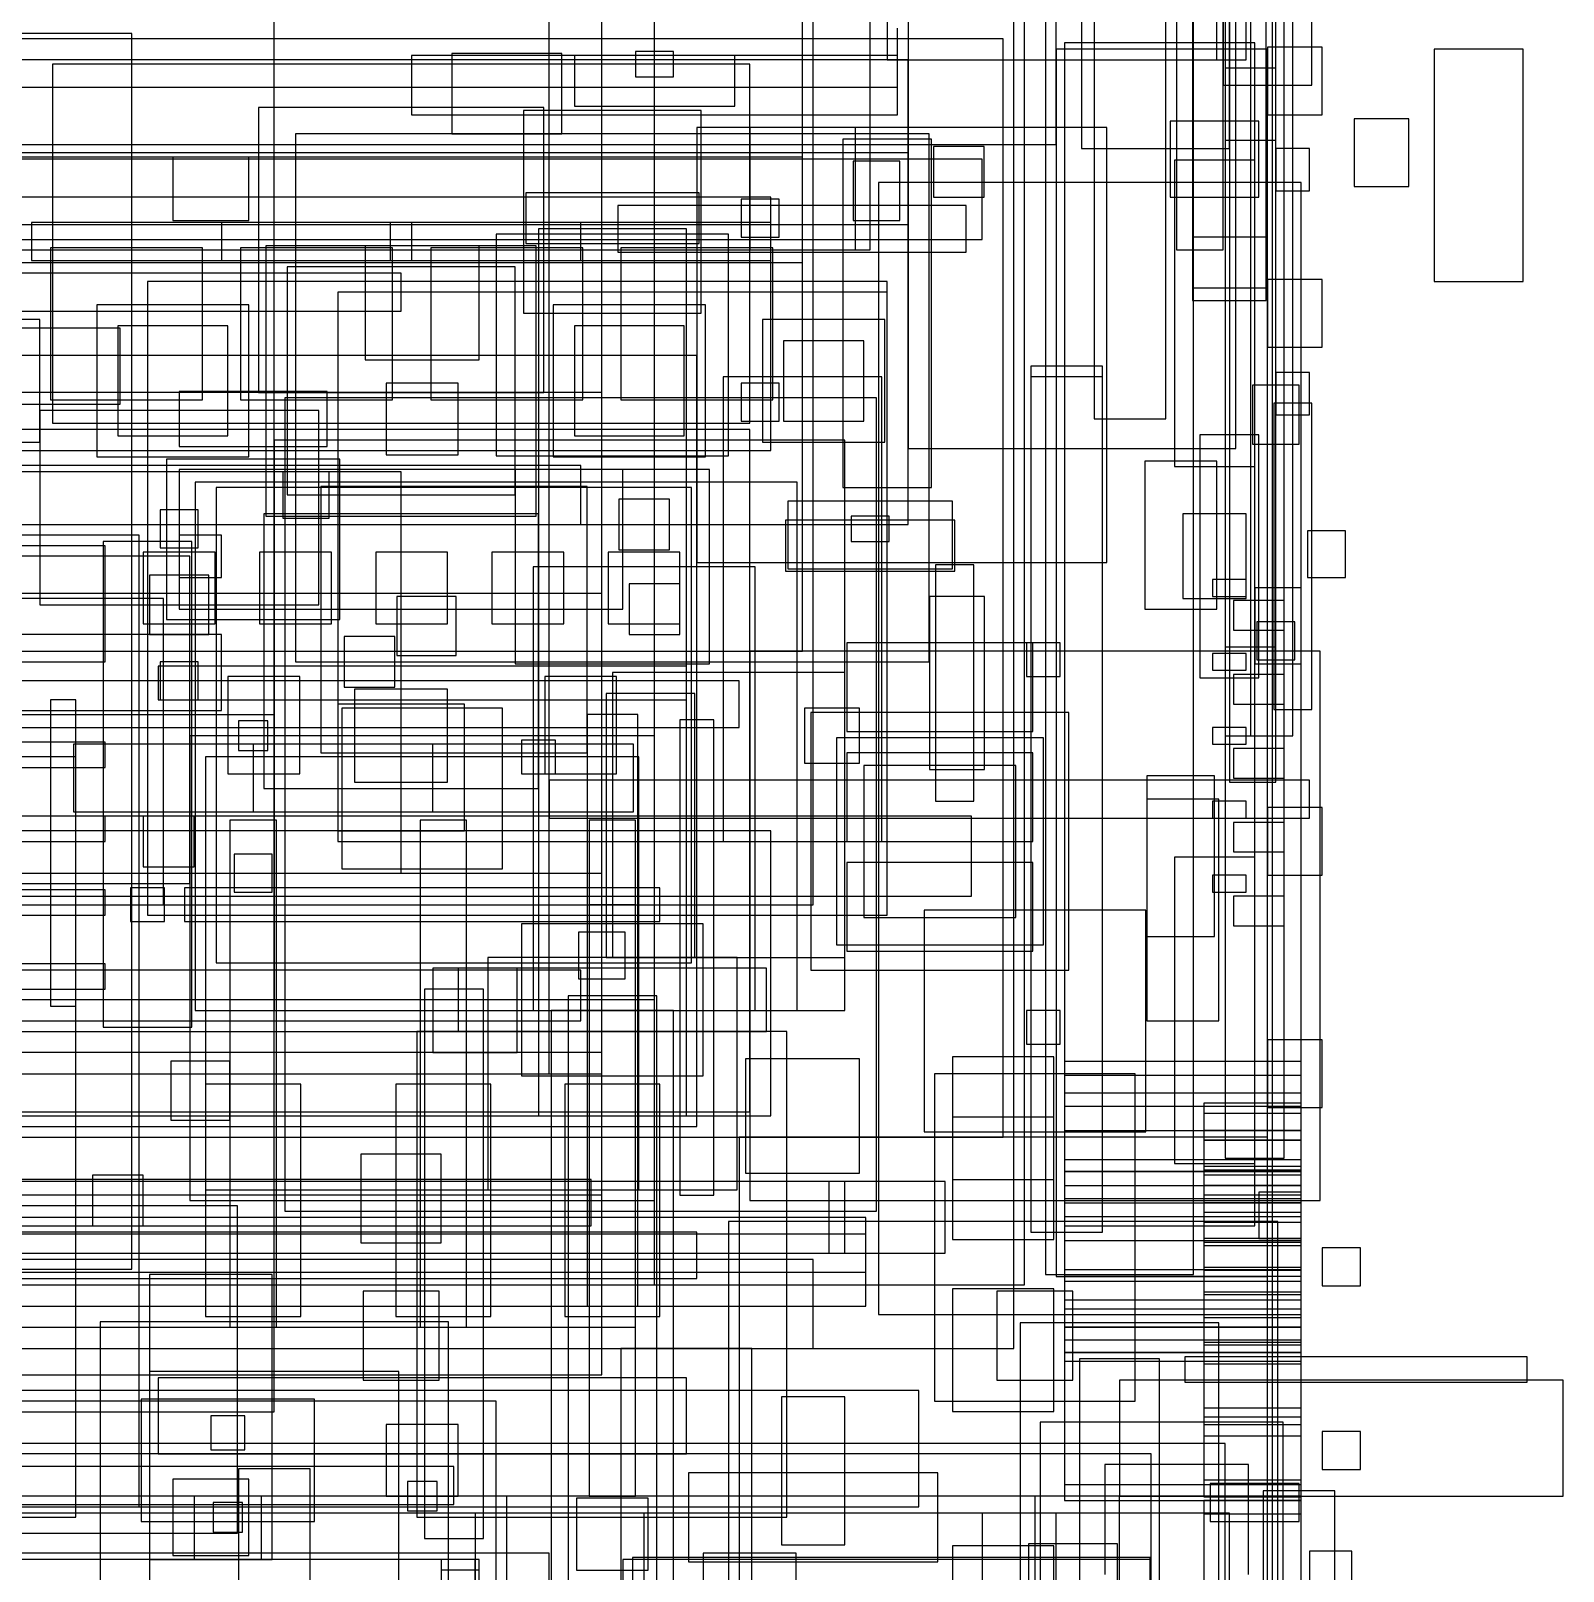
# Model space of a CAD drawing. Header units: millimetres. Extents: x -18 to 5970, y -985 to 4490.
# Drawn here: x 5245 to 5970, y 3084 to 3814 of the extents above; entities that cross this region are included whole.
import ezdxf

# ---------------------------------------------------------------- set-up
doc = ezdxf.new("R2010")
doc.units = ezdxf.units.MM

msp = doc.modelspace()

# ---------------------------------------------------------------- linework, layer by layer
at = {"layer": 'AS_FITTED_ROUTES'}
for p, q in [((5547, 3592), (5523, 3592)), ((5523, 3592), (5523, 3568)), ((5547, 3568), (5547, 3592)), ((5335, 3575), (5315, 3575)), ((5315, 3575), (5315, 3555)), ((5335, 3555), (5335, 3575)), ((5523, 3568), (5547, 3568)), ((5315, 3555), (5335, 3555)), ((5552, 3552), (5528, 3552)), ((5528, 3552), (5528, 3528)), ((5552, 3528), (5552, 3552)), ((5446, 3546), (5418, 3546)), ((5418, 3546), (5418, 3518)), ((5446, 3518), (5446, 3546)), ((5528, 3528), (5552, 3528)), ((5418, 3518), (5446, 3518)), ((5580, 3506), (4420, 3506)), ((5580, 3484), (5580, 3506)), ((5637, 3493), (5611, 3493)), ((5611, 3493), (5611, 3467)), ((5637, 3467), (5637, 3493)), ((4420, 3484), (5580, 3484)), ((5493, 3478), (5477, 3478)), ((5477, 3478), (5477, 3462)), ((5493, 3462), (5493, 3478)), ((5611, 3467), (5637, 3467)), ((5477, 3462), (5493, 3462)), ((5850, 3459), (5490, 3459)), ((5490, 3459), (5490, 3441)), ((5850, 3441), (5850, 3459)), ((5322, 3442), (5298, 3442)), ((5298, 3442), (5298, 3418)), ((5322, 3418), (5322, 3442)), ((5490, 3441), (5850, 3441)), ((5359, 3424), (5341, 3424)), ((5341, 3424), (5341, 3406)), ((5359, 3406), (5359, 3424)), ((5298, 3418), (5322, 3418)), ((5341, 3406), (5359, 3406)), ((5531, 3400), (5509, 3400)), ((5509, 3400), (5509, 3120)), ((5531, 3120), (5531, 3400)), ((5298, 3272), (5274, 3272)), ((5274, 3272), (5274, 3248)), ((5298, 3248), (5298, 3272)), ((5274, 3248), (5298, 3248)), ((5640, 3244), (4360, 3244)), ((5640, 3226), (5640, 3244)), ((4360, 3226), (5640, 3226)), ((5346, 3158), (5330, 3158)), ((5330, 3158), (5330, 3142)), ((5346, 3142), (5346, 3158)), ((5447, 3154), (5413, 3154)), ((5413, 3154), (5413, 3120)), ((5447, 3154), (5413, 3154)), ((5413, 3154), (5413, 3120)), ((5447, 3154), (5413, 3154)), ((5413, 3154), (5413, 3120)), ((5447, 3154), (5413, 3154)), ((5413, 3154), (5413, 3120)), ((5447, 3154), (5413, 3154)), ((5413, 3154), (5413, 3120)), ((5447, 3154), (5413, 3154)), ((5413, 3154), (5413, 3120)), ((5447, 3154), (5413, 3154)), ((5413, 3154), (5413, 3120)), ((5447, 3154), (5413, 3154)), ((5413, 3154), (5413, 3120)), ((5447, 3154), (5413, 3154)), ((5413, 3154), (5413, 3120)), ((5447, 3120), (5447, 3154)), ((5447, 3120), (5447, 3154)), ((5447, 3120), (5447, 3154)), ((5447, 3120), (5447, 3154)), ((5447, 3120), (5447, 3154)), ((5447, 3120), (5447, 3154)), ((5447, 3120), (5447, 3154)), ((5447, 3120), (5447, 3154)), ((5447, 3120), (5447, 3154)), ((5330, 3142), (5346, 3142)), ((5348, 3128), (5312, 3128)), ((5312, 3128), (5312, 3092)), ((5348, 3092), (5348, 3128)), ((5437, 3127), (5423, 3127)), ((5423, 3127), (5423, 3113)), ((5437, 3113), (5437, 3127)), ((5413, 3120), (5447, 3120)), ((5413, 3120), (5447, 3120)), ((5413, 3120), (5447, 3120)), ((5413, 3120), (5447, 3120)), ((5413, 3120), (5447, 3120)), ((5413, 3120), (5447, 3120)), ((5413, 3120), (5447, 3120)), ((5413, 3120), (5447, 3120)), ((5413, 3120), (5447, 3120)), ((5509, 3120), (5531, 3120)), ((5423, 3113), (5437, 3113)), ((5312, 3092), (5348, 3092)), ((5775, 3090), (5525, 3090)), ((5525, 3090), (5525, 3070)), ((5775, 3070), (5775, 3090))]:
    msp.add_line(p, q, dxfattribs=at)
at = {"layer": 'BODY'}
for p, q in [((5725, 4110), (5725, 3260)), ((5795, 3260), (5795, 4110)), ((5794.5, 4077), (5794.5, 3692)), ((5794.5, 4077), (5794.5, 3692)), ((5829.5, 3692), (5829.5, 4077)), ((5829.5, 3692), (5829.5, 4077)), ((5787, 4055), (5787, 3710)), ((5809, 3710), (5809, 4055)), ((5810, 4060), (5810, 3280)), ((5810, 4060), (5810, 3280)), ((5838, 3280), (5838, 4060)), ((5838, 3280), (5838, 4060)), ((5822, 4040), (5822, 3480)), ((5842, 3480), (5842, 4040)), ((5710, 3190), (5710, 3970)), ((5812, 3968), (5812, 3458)), ((5834, 3458), (5834, 3968)), ((5660, 3910), (5660, 3616)), ((5815, 3616), (5815, 3910)), ((5360, 3160), (5360, 3880)), ((5715, 3220), (5715, 3870)), ((5730, 3760), (5730, 3870)), ((5725, 3835), (5725, 3225)), ((5795, 3225), (5795, 3835)), ((5642, 3710), (5642, 3822)), ((5655, 3787), (5655, 3815)), ((5705, 3810), (4295, 3810)), ((5292.5, 3812.5), (4707.5, 3812.5)), ((5292.5, 3227.5), (5292.5, 3812.5)), ((5705, 3290), (5705, 3810)), ((5824, 3808), (5734, 3808)), ((5734, 3808), (5734, 3248)), ((5824, 3248), (5824, 3808)), ((5655, 3802), (5425, 3802)), ((5425, 3802), (5425, 3774)), ((5496, 3803), (5444, 3803)), ((5444, 3803), (5444, 3765)), ((5496, 3765), (5496, 3803)), ((5578, 3802), (5502, 3802)), ((5502, 3802), (5502, 3778)), ((5549, 3804), (5531, 3804)), ((5531, 3804), (5531, 3792)), ((5549, 3804), (5531, 3804)), ((5531, 3804), (5531, 3792)), ((5549, 3792), (5549, 3804)), ((5549, 3792), (5549, 3804)), ((5578, 3778), (5578, 3802)), ((5655, 3774), (5655, 3802)), ((5830, 3805), (5730, 3805)), ((5730, 3805), (5730, 3224)), ((5856, 3806), (5830, 3806)), ((5830, 3806), (5830, 3774)), ((5830, 3224), (5830, 3805)), ((5856, 3774), (5856, 3806)), ((5951, 3805), (5909, 3805)), ((5909, 3805), (5909, 3695)), ((5951, 3695), (5951, 3805)), ((4345, 3787), (5655, 3787)), ((5531, 3792), (5549, 3792)), ((5531, 3792), (5549, 3792)), ((5502, 3778), (5578, 3778)), ((5425, 3774), (5655, 3774)), ((5826, 3771), (5784, 3771)), ((5784, 3771), (5784, 3735)), ((5826, 3735), (5826, 3771)), ((5830, 3774), (5856, 3774)), ((5897, 3772), (5871, 3772)), ((5871, 3772), (5871, 3740)), ((5897, 3740), (5897, 3772)), ((5444, 3765), (5496, 3765)), ((5754, 3768), (5560, 3768)), ((5560, 3768), (5560, 3562)), ((5635, 3768), (5585, 3768)), ((5585, 3768), (5585, 3710)), ((5635, 3710), (5635, 3768)), ((5754, 3562), (5754, 3768)), ((4270, 3760), (5730, 3760)), ((5660, 3756), (4340, 3756)), ((5660, 3722), (5660, 3756)), ((5696, 3759), (5672, 3759)), ((5672, 3759), (5672, 3735)), ((5696, 3735), (5696, 3759)), ((5850, 3758), (5834, 3758)), ((5834, 3758), (5834, 3738)), ((5850, 3758), (5834, 3758)), ((5834, 3758), (5834, 3738)), ((5850, 3738), (5850, 3758)), ((5850, 3738), (5850, 3758)), ((5695, 3753), (4305, 3753)), ((5610, 3754), (4390, 3754)), ((5348, 3754), (5312, 3754)), ((5312, 3754), (5312, 3724)), ((5348, 3724), (5348, 3754)), ((5610, 3704), (5610, 3754)), ((5656, 3752), (5634, 3752)), ((5634, 3752), (5634, 3724)), ((5656, 3724), (5656, 3752)), ((5695, 3715), (5695, 3753)), ((5824, 3752.5), (5786, 3752.5)), ((5786, 3752.5), (5786, 3607.5)), ((5824, 3607.5), (5824, 3752.5)), ((5846, 3742), (5646, 3742)), ((5646, 3742), (5646, 3206)), ((5846, 3206), (5846, 3742)), ((5595, 3735), (4405, 3735)), ((5595, 3615), (5595, 3735)), ((5672, 3735), (5696, 3735)), ((5784, 3735), (5826, 3735)), ((5834, 3738), (5850, 3738)), ((5834, 3738), (5850, 3738)), ((5871, 3740), (5897, 3740)), ((4340, 3722), (5660, 3722)), ((5312, 3724), (5348, 3724)), ((5555, 3720), (5485, 3720)), ((5485, 3720), (5485, 3300)), ((5555, 3300), (5555, 3720)), ((5634, 3724), (5656, 3724)), ((4305, 3715), (5695, 3715)), ((5457, 3712), (5403, 3712)), ((5403, 3712), (5403, 3658)), ((5457, 3658), (5457, 3712)), ((5829.5, 3716), (5794.5, 3716)), ((5794.5, 3716), (5794.5, 3686)), ((5829.5, 3686), (5829.5, 3716)), ((4358, 3710), (5642, 3710)), ((5585, 3710), (5635, 3710)), ((5787, 3710), (5809, 3710)), ((4390, 3704), (5610, 3704)), ((5794.5, 3692), (5829.5, 3692)), ((5794.5, 3692), (5829.5, 3692)), ((5856, 3696), (5830, 3696)), ((5830, 3696), (5830, 3664)), ((5856, 3664), (5856, 3696)), ((5909, 3695), (5951, 3695)), ((5794.5, 3686), (5829.5, 3686)), ((5830, 3664), (5856, 3664)), ((5403, 3658), (5457, 3658)), ((5752, 3655), (5718, 3655)), ((5718, 3655), (5718, 3245)), ((5752, 3245), (5752, 3655)), ((5752, 3650), (5718, 3650)), ((5718, 3650), (5718, 3245)), ((5752, 3245), (5752, 3650)), ((5850, 3652), (5834, 3652)), ((5834, 3652), (5834, 3632)), ((5850, 3652), (5834, 3652)), ((5834, 3652), (5834, 3632)), ((5850, 3632), (5850, 3652)), ((5850, 3632), (5850, 3652)), ((5645, 3640), (5365, 3640)), ((5365, 3640), (5365, 3255)), ((5645, 3255), (5645, 3640)), ((5845, 3646), (5823, 3646)), ((5823, 3646), (5823, 3618)), ((5845, 3646), (5823, 3646)), ((5823, 3646), (5823, 3618)), ((5845, 3618), (5845, 3646)), ((5845, 3618), (5845, 3646)), ((5381, 3634), (5249, 3634)), ((5249, 3634), (5249, 3542)), ((5381, 3542), (5381, 3634)), ((5851, 3637.5), (5833, 3637.5)), ((5833, 3637.5), (5833, 3492.5)), ((5834, 3632), (5850, 3632)), ((5834, 3632), (5850, 3632)), ((5851, 3492.5), (5851, 3637.5)), ((5826, 3622.5), (5798, 3622.5)), ((5798, 3622.5), (5798, 3507.5)), ((5823, 3618), (5845, 3618)), ((5823, 3618), (5845, 3618)), ((5826, 3507.5), (5826, 3622.5)), ((4405, 3615), (5595, 3615)), ((5660, 3616), (5815, 3616)), ((5806, 3610), (5772, 3610)), ((5772, 3610), (5772, 3540)), ((5806, 3540), (5806, 3610)), ((5786, 3607.5), (5824, 3607.5)), ((5324, 3587), (5306, 3587)), ((5306, 3587), (5306, 3569)), ((5324, 3569), (5324, 3587)), ((5820, 3585), (5790, 3585)), ((5790, 3585), (5790, 3545)), ((5820, 3545), (5820, 3585)), ((5867, 3577), (5849, 3577)), ((5849, 3577), (5849, 3555)), ((5867, 3555), (5867, 3577)), ((5280, 3570), (4720, 3570)), ((5280, 3515), (5280, 3570)), ((5306, 3569), (5324, 3569)), ((5560, 3562), (5754, 3562)), ((5329, 3556), (5301, 3556)), ((5301, 3556), (5301, 3528)), ((5329, 3528), (5329, 3556)), ((5820, 3554), (5804, 3554)), ((5804, 3554), (5804, 3546)), ((5820, 3546), (5820, 3554)), ((5849, 3555), (5867, 3555)), ((5790, 3545), (5820, 3545)), ((5804, 3546), (5820, 3546)), ((5846, 3550), (5824, 3550)), ((5824, 3550), (5824, 3514)), ((5846, 3514), (5846, 3550)), ((5249, 3542), (5381, 3542)), ((5772, 3540), (5806, 3540)), ((5838, 3544), (5814, 3544)), ((5814, 3544), (5814, 3530)), ((5838, 3530), (5838, 3544)), ((5814, 3530), (5838, 3530)), ((5843, 3534), (5825, 3534)), ((5825, 3534), (5825, 3516)), ((5843, 3516), (5843, 3534)), ((5301, 3528), (5329, 3528)), ((5719, 3524), (5631, 3524)), ((5631, 3524), (5631, 3482)), ((5732, 3524), (5716, 3524)), ((5716, 3524), (5716, 3508)), ((5719, 3482), (5719, 3524)), ((5732, 3508), (5732, 3524)), ((4720, 3515), (5280, 3515)), ((5324, 3515), (5306, 3515)), ((5306, 3515), (5306, 3497)), ((5324, 3497), (5324, 3515)), ((5855, 3520), (5585, 3520)), ((5585, 3520), (5585, 3260)), ((5820, 3519), (5804, 3519)), ((5804, 3519), (5804, 3511)), ((5834, 3522), (5810, 3522)), ((5810, 3522), (5810, 3480)), ((5820, 3511), (5820, 3519)), ((5825, 3516), (5843, 3516)), ((5834, 3480), (5834, 3522)), ((5855, 3260), (5855, 3520)), ((5716, 3508), (5732, 3508)), ((5804, 3511), (5820, 3511)), ((5838, 3509), (5814, 3509)), ((5814, 3509), (5814, 3495)), ((5824, 3514), (5846, 3514)), ((5838, 3495), (5838, 3509)), ((5798, 3507.5), (5826, 3507.5)), ((5306, 3497), (5324, 3497)), ((5814, 3495), (5838, 3495)), ((5736, 3491), (5614, 3491)), ((5614, 3491), (5614, 3369)), ((5736, 3369), (5736, 3491)), ((5833, 3492.5), (5851, 3492.5)), ((5724, 3479), (5626, 3479)), ((5626, 3479), (5626, 3381)), ((5631, 3482), (5719, 3482)), ((5724, 3381), (5724, 3479)), ((5820, 3484), (5804, 3484)), ((5804, 3484), (5804, 3476)), ((5810, 3480), (5834, 3480)), ((5820, 3476), (5820, 3484)), ((5822, 3480), (5842, 3480)), ((5719, 3472), (5631, 3472)), ((5631, 3472), (5631, 3430)), ((5719, 3430), (5719, 3472)), ((5804, 3476), (5820, 3476)), ((5838, 3474), (5814, 3474)), ((5814, 3474), (5814, 3460)), ((5838, 3460), (5838, 3474)), ((5711, 3466), (5639, 3466)), ((5639, 3466), (5639, 3394)), ((5711, 3394), (5711, 3466)), ((5805, 3461), (5773, 3461)), ((5773, 3461), (5773, 3385)), ((5805, 3385), (5805, 3461)), ((5812, 3458), (5834, 3458)), ((5814, 3460), (5838, 3460)), ((5807, 3450), (5773, 3450)), ((5773, 3450), (5773, 3345)), ((5807, 3345), (5807, 3450)), ((5820, 3449), (5804, 3449)), ((5804, 3449), (5804, 3441)), ((5820, 3441), (5820, 3449)), ((5856, 3446), (5830, 3446)), ((5830, 3446), (5830, 3414)), ((5856, 3414), (5856, 3446)), ((5595, 3435), (4405, 3435)), ((5595, 3300), (5595, 3435)), ((5804, 3441), (5820, 3441)), ((5838, 3439), (5814, 3439)), ((5814, 3439), (5814, 3425)), ((5838, 3425), (5838, 3439)), ((5631, 3430), (5719, 3430)), ((5824, 3422.5), (5786, 3422.5)), ((5786, 3422.5), (5786, 3277.5)), ((5814, 3425), (5838, 3425)), ((5824, 3277.5), (5824, 3422.5)), ((5719, 3420), (5631, 3420)), ((5631, 3420), (5631, 3378)), ((5719, 3378), (5719, 3420)), ((5820, 3414), (5804, 3414)), ((5804, 3414), (5804, 3406)), ((5820, 3406), (5820, 3414)), ((5830, 3414), (5856, 3414)), ((5804, 3406), (5820, 3406)), ((5838, 3404), (5814, 3404)), ((5814, 3404), (5814, 3390)), ((5838, 3390), (5838, 3404)), ((5639, 3394), (5711, 3394)), ((5773, 3385), (5805, 3385)), ((5814, 3390), (5838, 3390)), ((5626, 3381), (5724, 3381)), ((5631, 3378), (5719, 3378)), ((5614, 3369), (5736, 3369)), ((5732, 3350), (5716, 3350)), ((5716, 3350), (5716, 3334)), ((5732, 3334), (5732, 3350)), ((5773, 3345), (5807, 3345)), ((5716, 3334), (5732, 3334)), ((5856, 3336), (5830, 3336)), ((5830, 3336), (5830, 3304)), ((5856, 3304), (5856, 3336)), ((5637, 3327), (5583, 3327)), ((5583, 3327), (5583, 3273)), ((5637, 3273), (5637, 3327)), ((5846, 3325.781), (5734, 3325.781)), ((5734, 3325.781), (5734, 3273.781)), ((5846, 3273.781), (5846, 3325.781)), ((5767.5, 3320), (5672.5, 3320)), ((5672.5, 3320), (5672.5, 3165)), ((5846, 3319.15), (5734, 3319.15)), ((5734, 3319.15), (5734, 3267.15)), ((5767.5, 3165), (5767.5, 3320)), ((5846, 3267.15), (5846, 3319.15)), ((5846, 3310.864), (5734, 3310.864)), ((5734, 3310.864), (5734, 3258.864)), ((5846, 3258.864), (5846, 3310.864)), ((5846, 3304.478), (5734, 3304.478)), ((5734, 3304.478), (5734, 3252.478)), ((5846, 3306.079), (5800, 3306.079)), ((5800, 3306.079), (5800, 3272.079)), ((5830, 3304), (5856, 3304)), ((5846, 3272.079), (5846, 3306.079)), ((5846, 3252.478), (5846, 3304.478)), ((4405, 3300), (5595, 3300)), ((5485, 3300), (5555, 3300)), ((5846, 3301.257), (5800, 3301.257)), ((5800, 3301.257), (5800, 3267.257)), ((5846, 3267.257), (5846, 3301.257)), ((4295, 3290), (5705, 3290)), ((5846, 3292.986), (5734, 3292.986)), ((5734, 3292.986), (5734, 3240.986)), ((5846, 3293.111), (5800, 3293.111)), ((5800, 3293.111), (5800, 3259.111)), ((5846, 3259.111), (5846, 3293.111)), ((5846, 3240.986), (5846, 3292.986)), ((5439, 3282), (5401, 3282)), ((5401, 3282), (5401, 3240)), ((5439, 3240), (5439, 3282)), ((5846, 3288.499), (5800, 3288.499)), ((5800, 3288.499), (5800, 3254.499)), ((5846, 3288.455), (5800, 3288.455)), ((5800, 3288.455), (5800, 3254.455)), ((5846, 3254.499), (5846, 3288.499)), ((5846, 3254.455), (5846, 3288.455)), ((5846, 3279.283), (5734, 3279.283)), ((5734, 3279.283), (5734, 3227.283)), ((5786, 3277.5), (5824, 3277.5)), ((5846, 3276.136), (5800, 3276.136)), ((5800, 3276.136), (5800, 3242.136)), ((5810, 3280), (5838, 3280)), ((5810, 3280), (5838, 3280)), ((5846, 3227.283), (5846, 3279.283)), ((5846, 3242.136), (5846, 3276.136)), ((5630, 3269), (4370, 3269)), ((5630, 3269), (4370, 3269)), ((5630, 3269), (4370, 3269)), ((5630, 3269), (4370, 3269)), ((5630, 3269), (4370, 3269)), ((5630, 3269), (4370, 3269)), ((5583, 3273), (5637, 3273)), ((5630, 3235), (5630, 3269)), ((5630, 3235), (5630, 3269)), ((5630, 3235), (5630, 3269)), ((5630, 3235), (5630, 3269)), ((5630, 3235), (5630, 3269)), ((5630, 3235), (5630, 3269)), ((5734, 3273.781), (5846, 3273.781)), ((5846, 3273.74), (5734, 3273.74)), ((5734, 3273.74), (5734, 3221.74)), ((5734, 3267.15), (5846, 3267.15)), ((5846, 3274.32), (5800, 3274.32)), ((5800, 3274.32), (5800, 3240.32)), ((5800, 3272.079), (5846, 3272.079)), ((5800, 3267.257), (5846, 3267.257)), ((5846, 3240.32), (5846, 3274.32)), ((5846, 3221.74), (5846, 3273.74)), ((5585, 3260), (5855, 3260)), ((5725, 3260), (5795, 3260)), ((5846, 3260.75), (5734, 3260.75)), ((5734, 3260.75), (5734, 3208.75)), ((5846, 3262.444), (5800, 3262.444)), ((5800, 3262.444), (5800, 3228.444)), ((5846, 3264), (5826, 3264)), ((5826, 3264), (5826, 3242)), ((5846, 3242), (5846, 3264)), ((5846, 3228.444), (5846, 3262.444)), ((5846, 3208.75), (5846, 3260.75)), ((5365, 3255), (5645, 3255)), ((5734, 3258.864), (5846, 3258.864)), ((5734, 3252.478), (5846, 3252.478)), ((5800, 3259.111), (5846, 3259.111)), ((5800, 3254.499), (5846, 3254.499)), ((5800, 3254.455), (5846, 3254.455)), ((5640, 3252), (4360, 3252)), ((5640, 3210), (5640, 3252)), ((5734, 3248), (5824, 3248)), ((5846, 3249.562), (5800, 3249.562)), ((5800, 3249.562), (5800, 3215.562)), ((5846, 3215.562), (5846, 3249.562)), ((5401, 3240), (5439, 3240)), ((5718, 3245), (5752, 3245)), ((5718, 3245), (5752, 3245)), ((5734, 3240.986), (5846, 3240.986)), ((5800, 3242.136), (5846, 3242.136)), ((5800, 3240.32), (5846, 3240.32)), ((5846, 3238.538), (5800, 3238.538)), ((5800, 3238.538), (5800, 3204.538)), ((5826, 3242), (5846, 3242)), ((5846, 3204.538), (5846, 3238.538)), ((4370, 3235), (5630, 3235)), ((4370, 3235), (5630, 3235)), ((4370, 3235), (5630, 3235)), ((4370, 3235), (5630, 3235)), ((4370, 3235), (5630, 3235)), ((4370, 3235), (5630, 3235)), ((5615, 3232), (4385, 3232)), ((5615, 3190), (5615, 3232)), ((4707.5, 3227.5), (5292.5, 3227.5)), ((5725, 3225), (5795, 3225)), ((5730, 3224), (5830, 3224)), ((5734, 3227.283), (5846, 3227.283)), ((5846, 3223.974), (5734, 3223.974)), ((5734, 3223.974), (5734, 3200)), ((5800, 3228.444), (5846, 3228.444)), ((5846, 3226.868), (5800, 3226.868)), ((5800, 3226.868), (5800, 3192.868)), ((5846, 3192.868), (5846, 3226.868)), ((5846, 3200), (5846, 3223.974)), ((4285, 3220), (5715, 3220)), ((5734, 3221.74), (5846, 3221.74)), ((5846, 3216.624), (5800, 3216.624)), ((5800, 3216.624), (5800, 3182.624)), ((5846, 3182.624), (5846, 3216.624)), ((4360, 3210), (5640, 3210)), ((5846, 3212.826), (5734, 3212.826)), ((5734, 3212.826), (5734, 3188)), ((5734, 3208.75), (5846, 3208.75)), ((5800, 3215.562), (5846, 3215.562)), ((5846, 3188), (5846, 3212.826)), ((5646, 3206), (5846, 3206)), ((5800, 3204.538), (5846, 3204.538)), ((5846, 3200), (5734, 3200)), ((5734, 3200), (5734, 3125.5)), ((5734, 3200), (5846, 3200)), ((5846, 3200), (5734, 3200)), ((5734, 3200), (5734, 3193.998)), ((5846, 3125.5), (5846, 3200)), ((5846, 3193.998), (5846, 3200)), ((4290, 3190), (5710, 3190)), ((4385, 3190), (5615, 3190)), ((5734, 3193.998), (5846, 3193.998)), ((5846, 3188), (5734, 3188)), ((5734, 3188), (5734, 3118)), ((5734, 3188), (5846, 3188)), ((5846, 3188), (5734, 3188)), ((5734, 3188), (5734, 3183.961)), ((5800, 3192.868), (5846, 3192.868)), ((5846, 3191.581), (5800, 3191.581)), ((5800, 3191.581), (5800, 3157.581)), ((5846, 3157.581), (5846, 3191.581)), ((5846, 3118), (5846, 3188)), ((5846, 3183.961), (5846, 3188)), ((5734, 3183.961), (5846, 3183.961)), ((5779, 3185), (5741, 3185)), ((5741, 3185), (5741, 3030)), ((5779, 3185), (5741, 3185)), ((5741, 3185), (5741, 3030)), ((5779, 3185), (5741, 3185)), ((5741, 3185), (5741, 3030)), ((5779, 3030), (5779, 3185)), ((5779, 3030), (5779, 3185)), ((5779, 3030), (5779, 3185)), ((5953, 3186), (5791, 3186)), ((5791, 3186), (5791, 3174)), ((5953, 3186), (5791, 3186)), ((5791, 3186), (5791, 3174)), ((5953, 3186), (5791, 3186)), ((5791, 3186), (5791, 3174)), ((5953, 3186), (5791, 3186)), ((5791, 3186), (5791, 3174)), ((5953, 3186), (5791, 3186)), ((5791, 3186), (5791, 3174)), ((5800, 3182.624), (5846, 3182.624)), ((5846, 3182.55), (5800, 3182.55)), ((5800, 3182.55), (5800, 3148.55)), ((5846, 3148.55), (5846, 3182.55)), ((5953, 3174), (5953, 3186)), ((5953, 3174), (5953, 3186)), ((5953, 3174), (5953, 3186)), ((5953, 3174), (5953, 3186)), ((5953, 3174), (5953, 3186)), ((5970, 3175), (5760, 3175)), ((5760, 3175), (5760, 3120)), ((5791, 3174), (5953, 3174)), ((5791, 3174), (5953, 3174)), ((5791, 3174), (5953, 3174)), ((5791, 3174), (5953, 3174)), ((5791, 3174), (5953, 3174)), ((5970, 3120), (5970, 3175)), ((5665, 3170), (4335, 3170)), ((5665, 3115), (5665, 3170)), ((5672.5, 3165), (5767.5, 3165)), ((4640, 3160), (5360, 3160)), ((5846, 3161.72), (5800, 3161.72)), ((5800, 3161.72), (5800, 3127.72)), ((5846, 3127.72), (5846, 3161.72)), ((5800, 3157.581), (5846, 3157.581)), ((5846, 3153.716), (5800, 3153.716)), ((5800, 3153.716), (5800, 3119.716)), ((5846, 3119.716), (5846, 3153.716)), ((5800, 3148.55), (5846, 3148.55)), ((5734, 3125.5), (5846, 3125.5)), ((5800, 3127.72), (5846, 3127.72)), ((4335, 3115), (5665, 3115)), ((5734, 3118), (5846, 3118)), ((5760, 3120), (5970, 3120)), ((5800, 3119.716), (5846, 3119.716)), ((5846, 3118), (5800, 3118)), ((5800, 3118), (5800, 3084)), ((5846, 3084), (5846, 3118)), ((5846, 3111.5), (5800, 3111.5)), ((5800, 3111.5), (5800, 3077.5)), ((5846, 3077.5), (5846, 3111.5))]:
    msp.add_line(p, q, dxfattribs=at)
at = {"layer": 'BRAKE_SYSTEM'}
for p, q in [((5807, 3202), (5713, 3202)), ((5713, 3202), (5713, 2977)), ((5807, 2977), (5807, 3202)), ((5379, 3166), (5297, 3166)), ((5297, 3166), (5297, 3108)), ((5379, 3108), (5379, 3166)), ((5821, 3135), (5753, 3135)), ((5753, 3135), (5753, 3083)), ((5821, 3083), (5821, 3135)), ((5845, 3126), (5803, 3126)), ((5803, 3126), (5803, 3108)), ((5845, 3108), (5845, 3126)), ((5354, 3120), (5322, 3120)), ((5322, 3120), (5322, 3090)), ((5354, 3120), (5322, 3120)), ((5322, 3120), (5322, 3090)), ((5354, 3120), (5322, 3120)), ((5322, 3120), (5322, 3090)), ((5354, 3120), (5322, 3120)), ((5322, 3120), (5322, 3090)), ((5345, 3117), (5331, 3117)), ((5331, 3117), (5331, 3103)), ((5345, 3117), (5331, 3117)), ((5331, 3117), (5331, 3103)), ((5345, 3103), (5345, 3117)), ((5345, 3103), (5345, 3117)), ((5354, 3090), (5354, 3120)), ((5354, 3090), (5354, 3120)), ((5354, 3090), (5354, 3120)), ((5354, 3090), (5354, 3120)), ((5537, 3119), (5503, 3119)), ((5503, 3119), (5503, 3085)), ((5537, 3085), (5537, 3119)), ((5297, 3108), (5379, 3108)), ((5803, 3108), (5845, 3108)), ((5331, 3103), (5345, 3103)), ((5331, 3103), (5345, 3103)), ((5759, 3097.5), (5717, 3097.5)), ((5717, 3097.5), (5717, 2692.5)), ((5759, 2692.5), (5759, 3097.5)), ((5322, 3090), (5354, 3090)), ((5322, 3090), (5354, 3090)), ((5322, 3090), (5354, 3090)), ((5322, 3090), (5354, 3090)), ((5503, 3085), (5537, 3085)), ((5774.5, 3091), (5529.5, 3091)), ((5529.5, 3091), (5529.5, 3069)), ((5774.5, 3069), (5774.5, 3091))]:
    msp.add_line(p, q, dxfattribs=at)
at = {"layer": 'CHASSIS'}
for p, q in [((5459, 3360), (5431, 3360)), ((5431, 3360), (5431, 3100)), ((5459, 3100), (5459, 3360)), ((5602.5, 3340), (5427.5, 3340)), ((5427.5, 3340), (5427.5, 3110)), ((5602.5, 3110), (5602.5, 3340)), ((5630, 3167), (5600, 3167)), ((5600, 3167), (5600, 3097)), ((5630, 3167), (5600, 3167)), ((5600, 3167), (5600, 3097)), ((5630, 3167), (5600, 3167)), ((5600, 3167), (5600, 3097)), ((5630, 3167), (5600, 3167)), ((5600, 3167), (5600, 3097)), ((5630, 3167), (5600, 3167)), ((5600, 3167), (5600, 3097)), ((5630, 3097), (5630, 3167)), ((5630, 3097), (5630, 3167)), ((5630, 3097), (5630, 3167)), ((5630, 3097), (5630, 3167)), ((5630, 3097), (5630, 3167)), ((5810, 3145), (4190, 3145)), ((5810, 3025), (5810, 3145)), ((5775, 3140), (4225, 3140)), ((5775, 3030), (5775, 3140)), ((5674, 3131), (5556, 3131)), ((5556, 3131), (5556, 3089)), ((5674, 3131), (5556, 3131)), ((5556, 3131), (5556, 3089)), ((5674, 3131), (5556, 3131)), ((5556, 3131), (5556, 3089)), ((5674, 3131), (5556, 3131)), ((5556, 3131), (5556, 3089)), ((5674, 3131), (5556, 3131)), ((5556, 3131), (5556, 3089)), ((5674, 3089), (5674, 3131)), ((5674, 3089), (5674, 3131)), ((5674, 3089), (5674, 3131)), ((5674, 3089), (5674, 3131)), ((5674, 3089), (5674, 3131)), ((5760, 3120), (4240, 3120)), ((5470, 3120), (4530, 3120)), ((5470, 3000), (5470, 3120)), ((5846, 3120), (5720, 3120)), ((5720, 3120), (5720, 3000)), ((5760, 2984), (5760, 3120)), ((5846, 3000), (5846, 3120)), ((5730, 3112), (4270, 3112)), ((5427.5, 3110), (5602.5, 3110)), ((5812, 3112), (5695, 3112)), ((5695, 3112), (5695, 3002)), ((5730, 2992), (5730, 3112)), ((5812, 3002), (5812, 3112)), ((5431, 3100), (5459, 3100)), ((5607, 3093), (5563, 3093)), ((5563, 3093), (5563, 3005)), ((5607, 3093), (5563, 3093)), ((5563, 3093), (5563, 3005)), ((5600, 3097), (5630, 3097)), ((5600, 3097), (5630, 3097)), ((5600, 3097), (5630, 3097)), ((5600, 3097), (5630, 3097)), ((5600, 3097), (5630, 3097)), ((5607, 3005), (5607, 3093)), ((5607, 3005), (5607, 3093)), ((5457, 3090), (5439, 3090)), ((5439, 3090), (5439, 2940)), ((5457, 3085), (5439, 3085)), ((5439, 3085), (5439, 2940)), ((5457, 2940), (5457, 3090)), ((5457, 2940), (5457, 3085)), ((5556, 3089), (5674, 3089)), ((5556, 3089), (5674, 3089)), ((5556, 3089), (5674, 3089)), ((5556, 3089), (5674, 3089)), ((5556, 3089), (5674, 3089))]:
    msp.add_line(p, q, dxfattribs=at)
at = {"layer": 'DATUM'}
for p, q in [((5515, 3415), (5515, 3845)), ((5420, 3699), (4580, 3699)), ((5420, 3681), (5420, 3699)), ((4580, 3681), (5420, 3681)), ((5555, 3513), (5305, 3513)), ((5305, 3513), (5305, 3497)), ((5555, 3497), (5555, 3513)), ((5305, 3497), (5555, 3497)), ((5568, 3487.5), (5552, 3487.5)), ((5552, 3487.5), (5552, 3262.5)), ((5568, 3262.5), (5568, 3487.5)), ((4485, 3415), (5515, 3415)), ((5308, 3408), (5292, 3408)), ((5292, 3408), (5292, 3392)), ((5308, 3392), (5308, 3408)), ((5542.5, 3408), (5317.5, 3408)), ((5317.5, 3408), (5317.5, 3392)), ((5542.5, 3392), (5542.5, 3408)), ((5292, 3392), (5308, 3392)), ((5317.5, 3392), (5542.5, 3392)), ((5552, 3262.5), (5568, 3262.5)), ((5555, 3176), (5305, 3176)), ((5305, 3176), (5305, 3140)), ((5555, 3140), (5555, 3176)), ((5305, 3140), (5555, 3140)), ((5445, 3134), (4555, 3134)), ((5445, 3116), (5445, 3134)), ((4555, 3116), (5445, 3116))]:
    msp.add_line(p, q, dxfattribs=at)
at = {"layer": 'ENGINE_BAY'}
for p, q in [((5490, 3320), (5490, 3840)), ((5670, 3765), (5370, 3765)), ((5370, 3765), (5370, 3515)), ((5670, 3515), (5670, 3765)), ((5561, 3737), (5479, 3737)), ((5479, 3737), (5479, 3713)), ((5561, 3713), (5561, 3737)), ((5575, 3717.5), (5465, 3717.5)), ((5465, 3717.5), (5465, 3612.5)), ((5479, 3713), (5561, 3713)), ((5575, 3612.5), (5575, 3717.5)), ((5650, 3695), (5300, 3695)), ((5300, 3695), (5300, 3395)), ((5650, 3395), (5650, 3695)), ((5650, 3690), (5390, 3690)), ((5390, 3690), (5390, 3430)), ((5650, 3430), (5650, 3690)), ((5287, 3673), (5233, 3673)), ((5287, 3637), (5287, 3673)), ((5447, 3647), (5413, 3647)), ((5413, 3647), (5413, 3613)), ((5447, 3613), (5447, 3647)), ((5647.5, 3650), (5572.5, 3650)), ((5572.5, 3650), (5572.5, 3430)), ((5647.5, 3430), (5647.5, 3650)), ((5515, 3642.5), (4485, 3642.5)), ((5385, 3643), (5315, 3643)), ((5315, 3643), (5315, 3617)), ((5385, 3617), (5385, 3643)), ((5515, 3547.5), (5515, 3642.5)), ((5233, 3637), (5287, 3637)), ((5391, 3611), (5309, 3611)), ((5309, 3611), (5309, 3535)), ((5315, 3617), (5385, 3617)), ((5391, 3535), (5391, 3611)), ((5413, 3613), (5447, 3613)), ((5465, 3612.5), (5575, 3612.5)), ((5420, 3605), (5230, 3605)), ((5420, 3415), (5420, 3605)), ((5566, 3606), (5474, 3606)), ((5474, 3606), (5474, 3514)), ((5566, 3514), (5566, 3606)), ((5296, 3575), (5214, 3575)), ((5296, 3115), (5296, 3575)), ((5587.5, 3560), (5482.5, 3560)), ((5482.5, 3560), (5482.5, 3350)), ((5587.5, 3350), (5587.5, 3560)), ((4485, 3547.5), (5515, 3547.5)), ((5307.5, 3545), (5212.5, 3545)), ((5307.5, 3400), (5307.5, 3545)), ((5309, 3535), (5391, 3535)), ((5335, 3528), (5085, 3528)), ((5335, 3492), (5335, 3528)), ((5417, 3527), (5393, 3527)), ((5393, 3527), (5393, 3503)), ((5417, 3503), (5417, 3527)), ((5370, 3515), (5670, 3515)), ((5372, 3508), (5338, 3508)), ((5338, 3508), (5338, 3462)), ((5372, 3462), (5372, 3508)), ((5474, 3514), (5566, 3514)), ((5522, 3508), (5488, 3508)), ((5488, 3508), (5488, 3462)), ((5522, 3462), (5522, 3508)), ((5393, 3503), (5417, 3503)), ((5442, 3502), (5398, 3502)), ((5398, 3502), (5398, 3458)), ((5442, 3458), (5442, 3502)), ((5085, 3492), (5335, 3492)), ((5357, 3487), (5343, 3487)), ((5343, 3487), (5343, 3473)), ((5357, 3473), (5357, 3487)), ((5468, 3493), (5392, 3493)), ((5392, 3493), (5392, 3417)), ((5468, 3417), (5468, 3493)), ((5540, 3480), (5320, 3480)), ((5320, 3480), (5320, 3260)), ((5540, 3260), (5540, 3480)), ((5343, 3473), (5357, 3473)), ((5532.5, 3470), (5327.5, 3470)), ((5327.5, 3470), (5327.5, 3265)), ((5532.5, 3265), (5532.5, 3470)), ((5338, 3462), (5372, 3462)), ((5398, 3458), (5442, 3458)), ((5488, 3462), (5522, 3462)), ((5390, 3430), (5650, 3430)), ((5572.5, 3430), (5647.5, 3430)), ((5230, 3415), (5420, 3415)), ((5392, 3417), (5468, 3417)), ((5212.5, 3400), (5307.5, 3400)), ((5300, 3395), (5650, 3395)), ((5475, 3370), (5435, 3370)), ((5435, 3370), (5435, 3330)), ((5475, 3330), (5475, 3370)), ((5482.5, 3350), (5587.5, 3350)), ((5435, 3330), (5475, 3330)), ((4510, 3320), (5490, 3320)), ((5515, 3262.5), (4485, 3262.5)), ((5320, 3260), (5540, 3260)), ((5327.5, 3265), (5532.5, 3265)), ((5515, 3177.5), (5515, 3262.5)), ((5342.5, 3257.5), (5187.5, 3257.5)), ((5342.5, 3102.5), (5342.5, 3257.5)), ((4485, 3177.5), (5515, 3177.5)), ((5214, 3115), (5296, 3115)), ((5187.5, 3102.5), (5342.5, 3102.5))]:
    msp.add_line(p, q, dxfattribs=at)
at = {"layer": 'EXHAUST'}
for p, q in [((5359, 3225), (5301, 3225)), ((5301, 3225), (5301, 3090)), ((5359, 3225), (5301, 3225)), ((5301, 3225), (5301, 3090)), ((5359, 3225), (5301, 3225)), ((5301, 3225), (5301, 3090)), ((5359, 3090), (5359, 3225)), ((5359, 3090), (5359, 3225)), ((5359, 3090), (5359, 3225)), ((5455, 3090), (5205, 3090)), ((5301, 3090), (5359, 3090)), ((5301, 3090), (5359, 3090)), ((5301, 3090), (5359, 3090)), ((5455, 2840), (5455, 3090))]:
    msp.add_line(p, q, dxfattribs=at)
at = {"layer": 'FRONT_DETAIL'}
for p, q in [((5560, 3660), (4440, 3660)), ((5560, 3295), (5560, 3660)), ((5585, 3625), (4415, 3625)), ((5585, 3302), (5585, 3625)), ((5630, 3620), (5360, 3620)), ((5360, 3620), (5360, 3350)), ((5630, 3350), (5630, 3620)), ((5386, 3605), (5364, 3605)), ((5364, 3605), (5364, 3583)), ((5386, 3583), (5386, 3605)), ((5557.5, 3597.5), (5332.5, 3597.5)), ((5332.5, 3597.5), (5332.5, 3372.5)), ((5508, 3598), (5382, 3598)), ((5382, 3598), (5382, 3472)), ((5508, 3472), (5508, 3598)), ((5557.5, 3372.5), (5557.5, 3597.5)), ((5681, 3591), (5603, 3591)), ((5603, 3591), (5603, 3559)), ((5681, 3559), (5681, 3591)), ((5364, 3583), (5386, 3583)), ((5682, 3582), (5602, 3582)), ((5602, 3582), (5602, 3558)), ((5651, 3584), (5633, 3584)), ((5633, 3584), (5633, 3572)), ((5651, 3584), (5633, 3584)), ((5633, 3584), (5633, 3572)), ((5651, 3572), (5651, 3584)), ((5651, 3572), (5651, 3584)), ((5682, 3558), (5682, 3582)), ((5321, 3572), (5279, 3572)), ((5279, 3572), (5279, 3342)), ((5321, 3342), (5321, 3572)), ((5633, 3572), (5651, 3572)), ((5633, 3572), (5651, 3572)), ((5320, 3565), (4680, 3565)), ((5320, 3410), (5320, 3565)), ((5603, 3559), (5681, 3559)), ((5691, 3561), (5673, 3561)), ((5673, 3561), (5673, 3449)), ((5691, 3449), (5691, 3561)), ((5602, 3558), (5682, 3558)), ((5696.1, 3546), (5670.1, 3546)), ((5670.1, 3546), (5670.1, 3464)), ((5696.1, 3464), (5696.1, 3546)), ((5266, 3497), (5254, 3497)), ((5254, 3497), (5254, 3352)), ((5266, 3352), (5266, 3497)), ((5280, 3477), (4720, 3477)), ((5280, 3465), (5280, 3477)), ((5382, 3472), (5508, 3472)), ((4720, 3465), (5280, 3465)), ((5670.1, 3464), (5696.1, 3464)), ((5673, 3449), (5691, 3449)), ((5280, 3442), (4720, 3442)), ((5280, 3430), (5280, 3442)), ((4720, 3430), (5280, 3430)), ((4680, 3410), (5320, 3410)), ((5280, 3407), (4720, 3407)), ((5280, 3395), (5280, 3407)), ((4720, 3395), (5280, 3395)), ((5772.5, 3397.5), (5667.5, 3397.5)), ((5667.5, 3397.5), (5667.5, 3292.5)), ((5772.5, 3292.5), (5772.5, 3397.5)), ((5526, 3387), (5504, 3387)), ((5504, 3387), (5504, 3365)), ((5526, 3365), (5526, 3387)), ((5280, 3372), (4720, 3372)), ((5280, 3360), (5280, 3372)), ((5332.5, 3372.5), (5557.5, 3372.5)), ((5504, 3365), (5526, 3365)), ((4720, 3360), (5280, 3360)), ((5254, 3352), (5266, 3352)), ((5360, 3350), (5630, 3350)), ((5279, 3342), (5321, 3342)), ((5339, 3326), (5311, 3326)), ((5311, 3326), (5311, 3298)), ((5339, 3298), (5339, 3326)), ((4415, 3302), (5585, 3302)), ((5311, 3298), (5339, 3298)), ((4440, 3295), (5560, 3295)), ((5667.5, 3292.5), (5772.5, 3292.5)), ((5442.5, 3202.5), (5277.5, 3202.5)), ((5277.5, 3202.5), (5277.5, 3037.5)), ((5442.5, 3037.5), (5442.5, 3202.5)), ((5419, 3179), (5301, 3179)), ((5301, 3179), (5301, 3061)), ((5419, 3061), (5419, 3179)), ((5837.5, 3155), (5722.5, 3155)), ((5722.5, 3155), (5722.5, 3025)), ((5837.5, 3025), (5837.5, 3155)), ((5377, 3133), (5343, 3133)), ((5343, 3133), (5343, 3048)), ((5377, 3048), (5377, 3133))]:
    msp.add_line(p, q, dxfattribs=at)
at = {"layer": 'FUEL_SYSTEM'}
for p, q in [((5465, 3165), (4535, 3165)), ((5465, 2905), (5465, 3165)), ((5490, 3093), (4510, 3093)), ((5490, 3093), (4510, 3093)), ((5490, 3055), (5490, 3093)), ((5490, 3055), (5490, 3093))]:
    msp.add_line(p, q, dxfattribs=at)
at = {"layer": 'HARD_TOP'}
for p, q in [((5748, 4290), (5748, 3800)), ((5820, 3800), (5820, 4290)), ((5650, 4280), (5650, 3800)), ((5806, 3800), (5806, 4280)), ((5748, 4270), (5748, 3630)), ((5748, 4270), (5748, 3630)), ((5748, 4270), (5748, 3630)), ((5748, 4270), (5748, 3630)), ((5782, 3630), (5782, 4270)), ((5782, 3630), (5782, 4270)), ((5782, 3630), (5782, 4270)), ((5782, 3630), (5782, 4270)), ((5742, 3845), (5742, 3758)), ((5812, 3758), (5812, 3845)), ((5809, 3834), (5809, 3788)), ((5851, 3788), (5851, 3834)), ((5650, 3800), (5806, 3800)), ((5748, 3800), (5820, 3800)), ((5834, 3796), (5810, 3796)), ((5810, 3796), (5810, 3762)), ((5834, 3762), (5834, 3796)), ((5809, 3788), (5851, 3788)), ((5562, 3776), (5478, 3776)), ((5478, 3776), (5478, 3680)), ((5562, 3680), (5562, 3776)), ((5671, 3762.5), (5629, 3762.5)), ((5629, 3762.5), (5629, 3597.5)), ((5671, 3597.5), (5671, 3762.5)), ((5742, 3758), (5812, 3758)), ((5810, 3762), (5834, 3762)), ((5599, 3734), (5581, 3734)), ((5581, 3734), (5581, 3716)), ((5599, 3716), (5599, 3734)), ((5581, 3716), (5599, 3716)), ((5478, 3680), (5562, 3680)), ((5599, 3647), (5581, 3647)), ((5581, 3647), (5581, 3629)), ((5599, 3629), (5599, 3647)), ((5581, 3629), (5599, 3629)), ((5748, 3630), (5782, 3630)), ((5748, 3630), (5782, 3630)), ((5748, 3630), (5782, 3630)), ((5748, 3630), (5782, 3630)), ((5629, 3597.5), (5671, 3597.5)), ((5690, 3442), (5018, 3442)), ((5690, 3404), (5690, 3442)), ((5018, 3404), (5690, 3404))]:
    msp.add_line(p, q, dxfattribs=at)
at = {"layer": 'INTERIOR'}
for p, q in [((5515, 3320), (5515, 3940)), ((5540, 3340), (5540, 3900)), ((5610, 3520), (5610, 3900)), ((5660, 3800), (4340, 3800)), ((5660, 3580), (5660, 3800)), ((5585, 3798), (5255, 3798)), ((5255, 3798), (5255, 3628)), ((5585, 3628), (5585, 3798)), ((5487.5, 3777.5), (5352.5, 3777.5)), ((5352.5, 3777.5), (5352.5, 3642.5)), ((5487.5, 3642.5), (5487.5, 3777.5)), ((5687.5, 3731), (5522.5, 3731)), ((5522.5, 3731), (5522.5, 3709)), ((5687.5, 3709), (5687.5, 3731)), ((5415, 3723), (5245, 3723)), ((5245, 3723), (5245, 3705)), ((5505, 3723), (5335, 3723)), ((5335, 3723), (5335, 3705)), ((5415, 3705), (5415, 3723)), ((5595, 3723), (5425, 3723)), ((5425, 3723), (5425, 3705)), ((5505, 3705), (5505, 3723)), ((5595, 3705), (5595, 3723)), ((5484, 3712), (5356, 3712)), ((5356, 3712), (5356, 3584)), ((5484, 3584), (5484, 3712)), ((5245, 3705), (5415, 3705)), ((5326, 3711), (5254, 3711)), ((5254, 3711), (5254, 3639)), ((5326, 3639), (5326, 3711)), ((5335, 3705), (5505, 3705)), ((5416, 3711), (5344, 3711)), ((5344, 3711), (5344, 3639)), ((5416, 3639), (5416, 3711)), ((5425, 3705), (5595, 3705)), ((5506, 3711), (5434, 3711)), ((5434, 3711), (5434, 3639)), ((5506, 3639), (5506, 3711)), ((5522.5, 3709), (5687.5, 3709)), ((5596, 3711), (5524, 3711)), ((5524, 3711), (5524, 3639)), ((5596, 3639), (5596, 3711)), ((5474, 3702), (5366, 3702)), ((5366, 3702), (5366, 3594)), ((5474, 3594), (5474, 3702)), ((5348, 3684), (5276, 3684)), ((5276, 3684), (5276, 3612)), ((5348, 3612), (5348, 3684)), ((5564, 3684), (5492, 3684)), ((5492, 3684), (5492, 3612)), ((5564, 3612), (5564, 3684)), ((5249, 3677), (5191, 3677)), ((5249, 3619), (5249, 3677)), ((5649, 3677), (5591, 3677)), ((5591, 3677), (5591, 3619)), ((5649, 3619), (5649, 3677)), ((5338, 3674), (5286, 3674)), ((5286, 3674), (5286, 3622)), ((5338, 3622), (5338, 3674)), ((5554, 3674), (5502, 3674)), ((5502, 3674), (5502, 3622)), ((5554, 3622), (5554, 3674)), ((5639, 3667), (5601, 3667)), ((5601, 3667), (5601, 3629)), ((5639, 3629), (5639, 3667)), ((5254, 3639), (5326, 3639)), ((5344, 3639), (5416, 3639)), ((5352.5, 3642.5), (5487.5, 3642.5)), ((5434, 3639), (5506, 3639)), ((5524, 3639), (5596, 3639)), ((5255, 3628), (5585, 3628)), ((5601, 3629), (5639, 3629)), ((5191, 3619), (5249, 3619)), ((5286, 3622), (5338, 3622)), ((5502, 3622), (5554, 3622)), ((5591, 3619), (5649, 3619)), ((5276, 3612), (5348, 3612)), ((5492, 3612), (5564, 3612)), ((5505, 3608), (5115, 3608)), ((5525, 3606), (5315, 3606)), ((5315, 3606), (5315, 3540)), ((5505, 3580), (5505, 3608)), ((5525, 3540), (5525, 3606)), ((5607.5, 3600), (5322.5, 3600)), ((5322.5, 3600), (5322.5, 3350)), ((5607.5, 3350), (5607.5, 3600)), ((5366, 3594), (5474, 3594)), ((5485, 3585), (5355, 3585)), ((5355, 3585), (5355, 3455)), ((5356, 3584), (5484, 3584)), ((5485, 3455), (5485, 3585)), ((4340, 3580), (5660, 3580)), ((5115, 3580), (5505, 3580)), ((5332, 3567), (5298, 3567)), ((5298, 3567), (5298, 3533)), ((5332, 3533), (5332, 3567)), ((5387, 3567), (5353, 3567)), ((5353, 3567), (5353, 3533)), ((5387, 3533), (5387, 3567)), ((5442, 3567), (5408, 3567)), ((5408, 3567), (5408, 3533)), ((5442, 3533), (5442, 3567)), ((5497, 3567), (5463, 3567)), ((5463, 3567), (5463, 3533)), ((5497, 3533), (5497, 3567)), ((5552, 3567), (5518, 3567)), ((5518, 3567), (5518, 3533)), ((5552, 3533), (5552, 3567)), ((5315, 3540), (5525, 3540)), ((5298, 3533), (5332, 3533)), ((5353, 3533), (5387, 3533)), ((5408, 3533), (5442, 3533)), ((5463, 3533), (5497, 3533)), ((5518, 3533), (5552, 3533)), ((5230, 3520), (5610, 3520)), ((5450, 3495), (5390, 3495)), ((5390, 3495), (5390, 3435)), ((5450, 3435), (5450, 3495)), ((5559, 3500), (5517, 3500)), ((5517, 3500), (5517, 3375)), ((5559, 3375), (5559, 3500)), ((5435, 3476), (5265, 3476)), ((5265, 3476), (5265, 3444)), ((5530, 3476), (5350, 3476)), ((5350, 3476), (5350, 3444)), ((5435, 3444), (5435, 3476)), ((5530, 3444), (5530, 3476)), ((5266, 3470), (5234, 3470)), ((5266, 3110), (5266, 3470)), ((5355, 3455), (5485, 3455)), ((5265, 3444), (5435, 3444)), ((5350, 3444), (5530, 3444)), ((5361, 3440), (5339, 3440)), ((5339, 3440), (5339, 3200)), ((5361, 3200), (5361, 3440)), ((5390, 3435), (5450, 3435)), ((5451, 3440), (5429, 3440)), ((5429, 3440), (5429, 3200)), ((5451, 3200), (5451, 3440)), ((5531, 3440), (5509, 3440)), ((5509, 3440), (5509, 3200)), ((5531, 3200), (5531, 3440)), ((5517, 3375), (5559, 3375)), ((5505, 3369), (4495, 3369)), ((5505, 3345), (5505, 3369)), ((5540, 3355), (4460, 3355)), ((5540, 3220), (5540, 3355)), ((5322.5, 3350), (5607.5, 3350)), ((4460, 3340), (5540, 3340)), ((4495, 3345), (5505, 3345)), ((5515, 3330), (5105, 3330)), ((5515, 3200), (5515, 3330)), ((5105, 3320), (5515, 3320)), ((5372.5, 3315), (5327.5, 3315)), ((5327.5, 3315), (5327.5, 3205)), ((5372.5, 3205), (5372.5, 3315)), ((5462.5, 3315), (5417.5, 3315)), ((5417.5, 3315), (5417.5, 3205)), ((5462.5, 3205), (5462.5, 3315)), ((5542.5, 3315), (5497.5, 3315)), ((5497.5, 3315), (5497.5, 3205)), ((5542.5, 3205), (5542.5, 3315)), ((5510, 3270), (4490, 3270)), ((5510, 3248), (5510, 3270)), ((5677.5, 3269), (5622.5, 3269)), ((5622.5, 3269), (5622.5, 3235)), ((5677.5, 3235), (5677.5, 3269)), ((4490, 3248), (5510, 3248)), ((5560, 3245), (5060, 3245)), ((5560, 3223), (5560, 3245)), ((5622.5, 3235), (5677.5, 3235)), ((4460, 3220), (5540, 3220)), ((5060, 3223), (5560, 3223)), ((5438, 3217), (5402, 3217)), ((5402, 3217), (5402, 3175)), ((5438, 3217), (5402, 3217)), ((5402, 3217), (5402, 3175)), ((5438, 3175), (5438, 3217)), ((5438, 3175), (5438, 3217)), ((5738, 3217), (5702, 3217)), ((5702, 3217), (5702, 3175)), ((5738, 3217), (5702, 3217)), ((5702, 3217), (5702, 3175)), ((5738, 3175), (5738, 3217)), ((5738, 3175), (5738, 3217)), ((5327.5, 3205), (5372.5, 3205)), ((5417.5, 3205), (5462.5, 3205)), ((5497.5, 3205), (5542.5, 3205)), ((5105, 3200), (5515, 3200)), ((5339, 3200), (5361, 3200)), ((5429, 3200), (5451, 3200)), ((5509, 3200), (5531, 3200)), ((5402, 3175), (5438, 3175)), ((5402, 3175), (5438, 3175)), ((5702, 3175), (5738, 3175)), ((5702, 3175), (5738, 3175)), ((5234, 3110), (5266, 3110))]:
    msp.add_line(p, q, dxfattribs=at)
at = {"layer": 'MECHANICAL_CLEARANCE'}
for p, q in [((5360, 3490), (5360, 4000)), ((5615, 3400), (5615, 3820)), ((4640, 3490), (5360, 3490)), ((5225, 3400), (5615, 3400)), ((5835, 3250), (5575, 3250)), ((5575, 3250), (5575, 3000)), ((5835, 3000), (5835, 3250))]:
    msp.add_line(p, q, dxfattribs=at)
at = {"layer": 'OVERALL'}
msp.add_line((5832.5, 2500), (5832.5, 4450), dxfattribs=at)
at = {"layer": 'RUNNING_GEAR'}
for p, q in [((5630, 3510), (5520, 3510)), ((5520, 3510), (5520, 3375)), ((5630, 3510), (5520, 3510)), ((5520, 3510), (5520, 3375)), ((5630, 3375), (5630, 3510)), ((5630, 3375), (5630, 3510)), ((5532, 3490), (5508, 3490)), ((5508, 3490), (5508, 3210)), ((5532, 3490), (5508, 3490)), ((5508, 3490), (5508, 3210)), ((5532, 3210), (5532, 3490)), ((5532, 3210), (5532, 3490)), ((5563, 3391), (5477, 3391)), ((5477, 3391), (5477, 3319)), ((5563, 3391), (5477, 3391)), ((5477, 3391), (5477, 3319)), ((5563, 3319), (5563, 3391)), ((5563, 3319), (5563, 3391)), ((5593, 3370), (5447, 3370)), ((5447, 3370), (5447, 3340)), ((5593, 3370), (5447, 3370)), ((5447, 3370), (5447, 3340)), ((5579, 3375), (5461, 3375)), ((5461, 3375), (5461, 3265)), ((5579, 3375), (5461, 3375)), ((5461, 3375), (5461, 3265)), ((5579, 3375), (5461, 3375)), ((5461, 3375), (5461, 3265)), ((5579, 3375), (5461, 3375)), ((5461, 3375), (5461, 3265)), ((5520, 3375), (5630, 3375)), ((5520, 3375), (5630, 3375)), ((5579, 3265), (5579, 3375)), ((5579, 3265), (5579, 3375)), ((5579, 3265), (5579, 3375)), ((5579, 3265), (5579, 3375)), ((5593, 3340), (5593, 3370)), ((5593, 3340), (5593, 3370)), ((5541, 3356.901), (5499, 3356.901)), ((5499, 3356.901), (5499, 2893.099)), ((5541, 3356.901), (5499, 3356.901)), ((5499, 3356.901), (5499, 2893.099)), ((5541, 2893.099), (5541, 3356.901)), ((5541, 2893.099), (5541, 3356.901)), ((5549, 3350), (5491, 3350)), ((5491, 3350), (5491, 2890)), ((5549, 3350), (5491, 3350)), ((5491, 3350), (5491, 2890)), ((5549, 2890), (5549, 3350)), ((5549, 2890), (5549, 3350)), ((5447, 3340), (5593, 3340)), ((5447, 3340), (5593, 3340)), ((5729, 3328), (5681, 3328)), ((5681, 3328), (5681, 3270)), ((5729, 3328), (5681, 3328)), ((5681, 3328), (5681, 3270)), ((5729, 3270), (5729, 3328)), ((5729, 3270), (5729, 3328)), ((5477, 3319), (5563, 3319)), ((5477, 3319), (5563, 3319)), ((5729, 3299.455), (5681, 3299.455)), ((5681, 3299.455), (5681, 3241.455)), ((5729, 3299.455), (5681, 3299.455)), ((5681, 3299.455), (5681, 3241.455)), ((5729, 3299.455), (5681, 3299.455)), ((5681, 3299.455), (5681, 3241.455)), ((5729, 3299.455), (5681, 3299.455)), ((5681, 3299.455), (5681, 3241.455)), ((5729, 3241.455), (5729, 3299.455)), ((5729, 3241.455), (5729, 3299.455)), ((5729, 3241.455), (5729, 3299.455)), ((5729, 3241.455), (5729, 3299.455)), ((5830, 3290), (5580, 3290)), ((5580, 3290), (5580, 2500)), ((5830, 3290), (5580, 3290)), ((5580, 3290), (5580, 2500)), ((5830, 2500), (5830, 3290)), ((5830, 2500), (5830, 3290)), ((5681, 3270), (5729, 3270)), ((5681, 3270), (5729, 3270)), ((5461, 3265), (5579, 3265)), ((5461, 3265), (5579, 3265)), ((5461, 3265), (5579, 3265)), ((5461, 3265), (5579, 3265)), ((5681, 3241.455), (5729, 3241.455)), ((5681, 3241.455), (5729, 3241.455)), ((5681, 3241.455), (5729, 3241.455)), ((5681, 3241.455), (5729, 3241.455)), ((5874, 3237.551), (5856, 3237.551)), ((5856, 3237.551), (5856, 3219.551)), ((5874, 3237.551), (5856, 3237.551)), ((5856, 3237.551), (5856, 3219.551)), ((5874, 3237.551), (5856, 3237.551)), ((5856, 3237.551), (5856, 3219.551)), ((5874, 3237.551), (5856, 3237.551)), ((5856, 3237.551), (5856, 3219.551)), ((5874, 3219.551), (5874, 3237.551)), ((5874, 3219.551), (5874, 3237.551)), ((5874, 3219.551), (5874, 3237.551)), ((5874, 3219.551), (5874, 3237.551)), ((5729, 3218.165), (5681, 3218.165)), ((5681, 3218.165), (5681, 3160.165)), ((5729, 3218.165), (5681, 3218.165)), ((5681, 3218.165), (5681, 3160.165)), ((5729, 3218.165), (5681, 3218.165)), ((5681, 3218.165), (5681, 3160.165)), ((5729, 3218.165), (5681, 3218.165)), ((5681, 3218.165), (5681, 3160.165)), ((5729, 3160.165), (5729, 3218.165)), ((5729, 3160.165), (5729, 3218.165)), ((5729, 3160.165), (5729, 3218.165)), ((5729, 3160.165), (5729, 3218.165)), ((5856, 3219.551), (5874, 3219.551)), ((5856, 3219.551), (5874, 3219.551)), ((5856, 3219.551), (5874, 3219.551)), ((5856, 3219.551), (5874, 3219.551)), ((5508, 3210), (5532, 3210)), ((5508, 3210), (5532, 3210)), ((5586, 3190), (5524, 3190)), ((5524, 3190), (5524, 2940)), ((5586, 2940), (5586, 3190)), ((5681, 3160.165), (5729, 3160.165)), ((5681, 3160.165), (5729, 3160.165)), ((5681, 3160.165), (5729, 3160.165)), ((5681, 3160.165), (5729, 3160.165)), ((5874, 3150.588), (5856, 3150.588)), ((5856, 3150.588), (5856, 3132.588)), ((5874, 3150.588), (5856, 3150.588)), ((5856, 3150.588), (5856, 3132.588)), ((5874, 3150.588), (5856, 3150.588)), ((5856, 3150.588), (5856, 3132.588)), ((5874, 3150.588), (5856, 3150.588)), ((5856, 3150.588), (5856, 3132.588)), ((5874, 3132.588), (5874, 3150.588)), ((5874, 3132.588), (5874, 3150.588)), ((5874, 3132.588), (5874, 3150.588)), ((5874, 3132.588), (5874, 3150.588)), ((5856, 3132.588), (5874, 3132.588)), ((5856, 3132.588), (5874, 3132.588)), ((5856, 3132.588), (5874, 3132.588)), ((5856, 3132.588), (5874, 3132.588)), ((5862, 3122.5), (5828, 3122.5)), ((5828, 3122.5), (5828, 2667.5)), ((5862, 3122.5), (5828, 3122.5)), ((5828, 3122.5), (5828, 2667.5)), ((5862, 2667.5), (5862, 3122.5)), ((5862, 2667.5), (5862, 3122.5)), ((5535, 3112), (5455, 3112)), ((5455, 3112), (5455, 3040)), ((5535, 3112), (5455, 3112)), ((5455, 3112), (5455, 3040)), ((5535, 3040), (5535, 3112)), ((5535, 3040), (5535, 3112)), ((5729, 3096.506), (5681, 3096.506)), ((5681, 3096.506), (5681, 3038.506)), ((5729, 3096.506), (5681, 3096.506)), ((5681, 3096.506), (5681, 3038.506)), ((5729, 3096.506), (5681, 3096.506)), ((5681, 3096.506), (5681, 3038.506)), ((5729, 3096.506), (5681, 3096.506)), ((5681, 3096.506), (5681, 3038.506)), ((5729, 3038.506), (5729, 3096.506)), ((5729, 3038.506), (5729, 3096.506)), ((5729, 3038.506), (5729, 3096.506)), ((5729, 3038.506), (5729, 3096.506)), ((5870, 3094), (5850, 3094)), ((5850, 3094), (5850, 3060)), ((5870, 3094), (5850, 3094)), ((5850, 3094), (5850, 3060)), ((5870, 3060), (5870, 3094)), ((5870, 3060), (5870, 3094))]:
    msp.add_line(p, q, dxfattribs=at)

doc.saveas('drawing.dxf')
